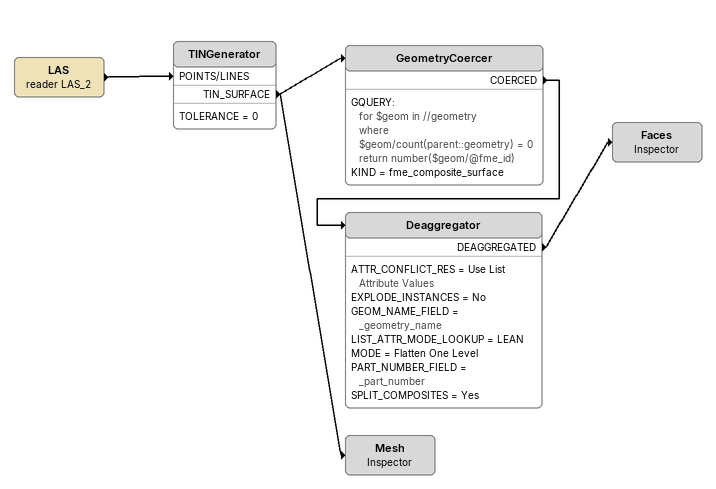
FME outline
LAS (reader LAS_2)
    -> TINGenerator [POINTS/LINES]
TINGenerator
    TOLERANCE = 0
    TIN_SURFACE -> GeometryCoercer
    TIN_SURFACE -> Mesh
GeometryCoercer
    GQUERY:
      for $geom in //geometry
      where $geom/count(parent::geometry) = 0
      return number($geom/@fme_id)
    KIND = fme_composite_surface
    COERCED -> Deaggregator
Deaggregator
    ATTR_CONFLICT_RES = Use List Attribute Values
    EXPLODE_INSTANCES = No
    GEOM_NAME_FIELD = _geometry_name
    LIST_ATTR_MODE_LOOKUP = LEAN
    MODE = Flatten One Level
    PART_NUMBER_FIELD = _part_number
    SPLIT_COMPOSITES = Yes
    DEAGGREGATED -> Faces
Faces: Inspector
Mesh: Inspector
